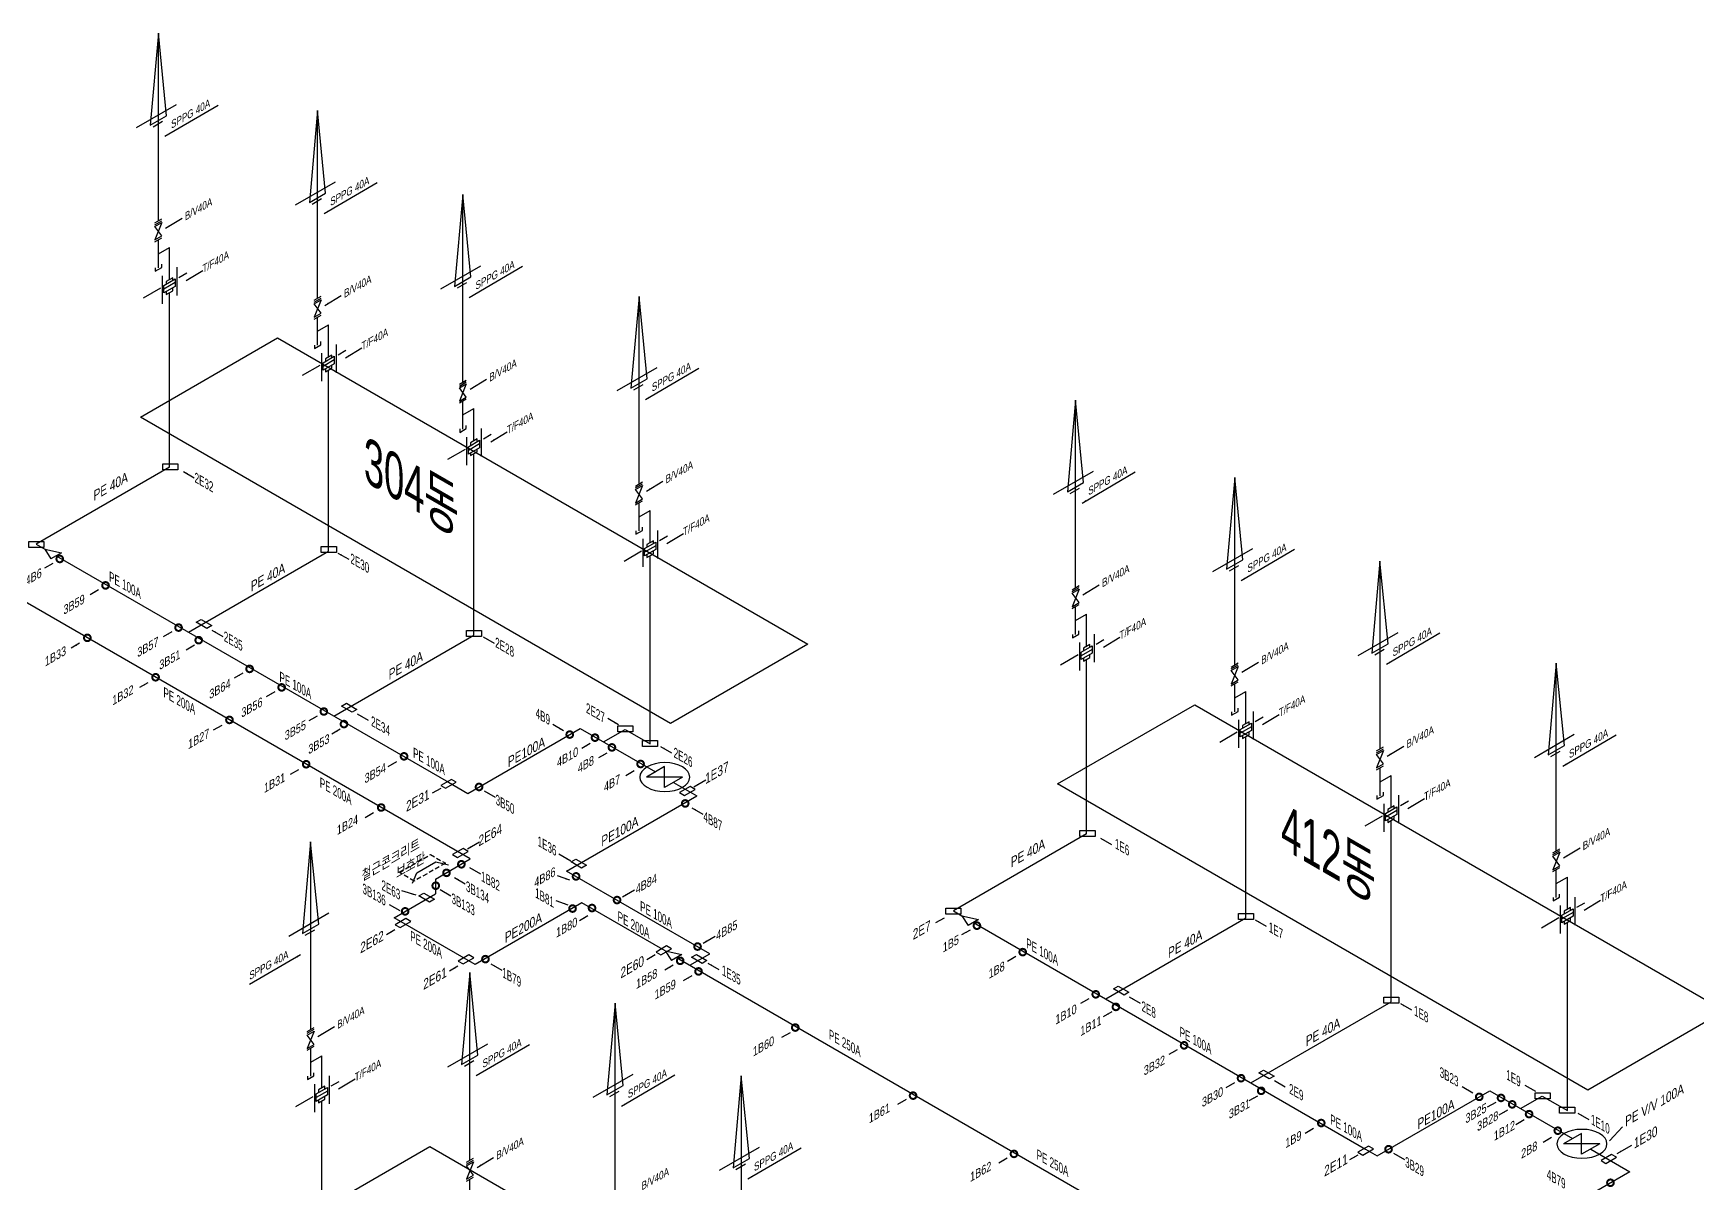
# Model space of a CAD drawing. Extents: x 207357 to 2790028, y 575219 to 1181204.
# Drawn here: x 621355 to 845989, y 845543 to 1000744 of the extents above; entities that cross this region are included whole.
import ezdxf

# ---------------------------------------------------------------- set-up
doc = ezdxf.new("R2010")
doc.units = 0
doc.header["$LTSCALE"] = 100
doc.linetypes.add('HIDDEN', pattern=[9.525, 6.35, -3.175])
doc.layers.get('0').update_dxf_attribs({"linetype": 'CONTINUOUS'})
for name, color, linetype in [('2차ABF', 4, 'CONTINUOUS'), ('ABF', 4, 'CONTINUOUS'), ('EF', 6, 'CONTINUOUS'), ('GAS', 1, 'CONTINUOUS'), ('GTEXT', 2, 'CONTINUOUS'), ('연장', 3, 'CONTINUOUS')]:
    doc.layers.add(name, color=color, linetype=linetype)
doc.styles.get("Standard").update_dxf_attribs({"font": 'Dotum.ttf'})
doc.dimstyles.get("Standard").update_dxf_attribs({"dimtxt": 0.18, "dimasz": 0.18, "dimexe": 0.18, "dimexo": 0.0625, "dimgap": 0.09, "dimtad": 0, "dimtih": 1, "dimtoh": 1, "dimdec": 4, "dimzin": 0, "dimdsep": 46, "dimtxsty": 'Standard', "dimcen": 0.09, "dimadec": 0, "dimazin": 0, "dimtfac": 1, "dimtdec": 4, "dimtofl": 0, "dimtmove": 0, "dimatfit": 3, "dimfxl": 0, "dimtolj": 1, "dimtzin": 0, "dimarcsym": 0})

# ---------------------------------------------------------------- blocks, each defined once
blk = doc.blocks.new('E')
at = {"layer": 'EF'}
for p, q in [((266, 588), (-1165, -238)), ((-508, -618), (924, 208)), ((924, 208), (266, 588)), ((-1165, -238), (-508, -618))]:
    blk.add_line(p, q, dxfattribs=at)

msp = doc.modelspace()

# ---------------------------------------------------------------- linework, layer by layer
for p, q in [((635807, 948955), (654314, 959640)), ((654314, 959640), (725876, 918324)), ((707368, 907639), (635807, 948955)), ((725876, 918324), (707368, 907639)), ((759592, 899481), (778099, 910166)), ((778099, 910166), (849661, 868850)), ((831153, 858165), (759592, 899481)), ((849661, 868850), (831153, 858165)), ((656359, 839880), (674867, 850565)), ((674867, 850565), (746428, 809249))]:
    msp.add_line(p, q)
at = {"layer": 'ABF', "const_width": 271}
for points in [[(624480, 929827, -1), (625371, 929827, -1)], [(630661, 926259, -1), (631552, 926259, -1)], [(640516, 920569, -1), (641407, 920569, -1)], [(628202, 919187, -1), (629094, 919187, -1)], [(643235, 918869, -1), (644127, 918869, -1)], [(637417, 913867, -1), (638308, 913867, -1)], [(650104, 914997, -1), (650995, 914997, -1)], [(654429, 912500, -1), (655320, 912500, -1)], [(660123, 909249, -1), (661014, 909249, -1)], [(647383, 908113, -1), (648274, 908113, -1)], [(662842, 907549, -1), (663734, 907549, -1)], [(693310, 906136, -1), (694202, 906136, -1)], [(696721, 905720, -1), (697612, 905720, -1)], [(670948, 903199, -1), (671840, 903199, -1)], [(699003, 904402, -1), (699894, 904402, -1)], [(657739, 902134, -1), (658630, 902134, -1)], [(702874, 902167, -1), (703765, 902167, -1)], [(681069, 899068, -1), (681960, 899068, -1)], [(667857, 896293, -1), (668748, 896293, -1)], [(708893, 896844, -1), (709785, 896844, -1)], [(676678, 887478, -1), (677569, 887478, -1)], [(678683, 888636, -1), (679574, 888636, -1)], [(694161, 887003, -1), (695053, 887003, -1)], [(675225, 885744, -1), (676116, 885744, -1)], [(671093, 882286, -1), (671984, 882286, -1)], [(693687, 882663, -1), (694579, 882663, -1)], [(696316, 882732, -1), (697208, 882732, -1)], [(699696, 883807, -1), (700588, 883807, -1)], [(748265, 880353, -1), (749157, 880353, -1)], [(681932, 875840, -1), (682823, 875840, -1)], [(708216, 875612, -1), (709108, 875612, -1)], [(710558, 877536, -1), (711450, 877536, -1)], [(754446, 876785, -1), (755337, 876785, -1)], [(710693, 874182, -1), (711584, 874182, -1)], [(764301, 871095, -1), (765193, 871095, -1)], [(767021, 869395, -1), (767912, 869395, -1)], [(723747, 866608, -1), (724638, 866608, -1)], [(776227, 864210, -1), (777118, 864210, -1)], [(783908, 859775, -1), (784800, 859775, -1)], [(786628, 858075, -1), (787519, 858075, -1)], [(739648, 857427, -1), (740539, 857427, -1)], [(816059, 857261, -1), (816950, 857261, -1)], [(818996, 857118, -1), (819887, 857118, -1)], [(820506, 856246, -1), (821398, 856246, -1)], [(794734, 853725, -1), (795625, 853725, -1)], [(822788, 854928, -1), (823680, 854928, -1)], [(826659, 852693, -1), (827551, 852693, -1)], [(753265, 849565, -1), (754156, 849565, -1)], [(803817, 850193, -1), (804708, 850193, -1)], [(833765, 845669, -1), (834656, 845669, -1)]]:
    msp.add_lwpolyline(points, format="xyb", close=True, dxfattribs=at)
at = {"layer": 'EF'}
for points in [[(638823, 942660), (640864, 942660), (640864, 941850), (638823, 941850)], [(620732, 932202), (622773, 932202), (622773, 931392), (620732, 931392)], [(660214, 931490), (662255, 931490), (662255, 930680), (660214, 930680)], [(679821, 920170), (681862, 920170), (681862, 919360), (679821, 919360)], [(700248, 907297), (702289, 907297), (702289, 906487), (700248, 906487)], [(703556, 905344), (705598, 905344), (705598, 904533), (703556, 904533)], [(762609, 893186), (764650, 893186), (764650, 892376), (762609, 892376)], [(744518, 882728), (746559, 882728), (746559, 881918), (744518, 881918)], [(783999, 882016), (786040, 882016), (786040, 881206), (783999, 881206)], [(803606, 870696), (805647, 870696), (805647, 869886), (803606, 869886)], [(824033, 857823), (826075, 857823), (826075, 857013), (824033, 857013)], [(827342, 855870), (829383, 855870), (829383, 855059), (827342, 855059)]]:
    msp.add_lwpolyline(points, close=True, dxfattribs=at)
at = {"layer": 'GAS'}
for p, q in [((638241, 979774), (638241, 1000657)), ((680328, 889349), (493166, 997407)), ((659722, 969340), (659722, 990224)), ((638241, 975429), (638241, 979774)), ((679329, 958020), (679329, 978904)), ((638241, 969109), (638241, 972896)), ((638241, 971002), (639730, 971862)), ((639730, 967517), (639730, 971862)), ((659722, 964996), (659722, 969340)), ((639730, 947525), (639730, 965769)), ((703120, 944284), (703120, 965168)), ((659722, 958675), (659722, 962462)), ((659722, 960569), (661211, 961428)), ((661211, 957084), (661211, 961428)), ((679329, 953676), (679329, 958020)), ((661211, 937092), (661211, 955336)), ((679329, 947355), (679329, 951142)), ((762027, 930300), (762027, 951183)), ((679329, 949249), (680818, 950108)), ((680818, 945764), (680818, 950108)), ((639730, 942198), (639730, 947525)), ((680818, 925772), (680818, 944016)), ((703120, 939940), (703120, 944284)), ((639730, 942198), (621749, 931817)), ((783508, 919866), (783508, 940750)), ((661211, 930867), (661211, 937092)), ((703120, 933619), (703120, 937407)), ((703120, 935513), (704609, 936372)), ((704609, 932028), (704609, 936372)), ((621749, 931817), (622896, 931154)), ((624446, 930260), (677389, 899693)), ((642302, 919950), (661211, 930867)), ((704609, 912036), (704609, 930280)), ((762027, 925955), (762027, 930300)), ((803114, 908546), (803114, 929430)), ((680818, 919547), (680818, 925772)), ((762027, 919635), (762027, 923422)), ((762027, 921528), (763515, 922388)), ((763515, 918043), (763515, 922388)), ((661909, 908630), (680818, 919547)), ((783508, 915522), (783508, 919866)), ((763515, 898051), (763515, 916295)), ((826906, 894810), (826906, 915694)), ((704609, 904887), (704609, 912036)), ((783508, 909201), (783508, 912988)), ((783508, 911095), (784996, 911954)), ((784996, 907610), (784996, 911954)), ((803114, 904202), (803114, 908546)), ((679993, 898189), (695177, 906955)), ((695177, 906955), (705318, 901100)), ((698306, 905149), (701231, 906838)), ((701231, 906838), (704609, 904887)), ((784996, 887618), (784996, 905862)), ((803114, 897881), (803114, 901668)), ((677389, 899693), (679993, 898189)), ((707764, 899688), (710911, 897871)), ((803114, 899775), (804603, 900634)), ((804603, 896290), (804603, 900634)), ((693332, 887722), (710911, 897871)), ((763515, 892724), (763515, 898051)), ((804603, 876298), (804603, 894542)), ((826906, 890466), (826906, 894810)), ((763515, 892724), (745534, 882343)), ((658794, 870698), (658794, 891582)), ((675644, 886644), (680328, 889349)), ((712641, 876574), (693332, 887722)), ((784996, 881393), (784996, 887618)), ((826906, 884145), (826906, 887933)), ((675644, 886644), (675644, 884633)), ((826906, 886039), (828394, 886898)), ((828394, 882554), (828394, 886898)), ((670072, 881416), (675644, 884633)), ((695401, 883423), (680998, 875108)), ((706633, 876939), (695401, 883423)), ((680998, 875108), (670072, 881416)), ((745534, 882343), (746682, 881680)), ((748231, 880786), (801174, 850219)), ((766087, 870476), (784996, 881393)), ((828394, 862562), (828394, 880806)), ((709952, 875022), (712641, 876574)), ((804603, 870073), (804603, 876298)), ((680275, 853047), (680275, 873931)), ((708182, 876044), (803123, 821230)), ((658794, 866354), (658794, 870698)), ((699882, 848945), (699882, 869829)), ((785694, 859156), (804603, 870073)), ((658794, 860033), (658794, 863820)), ((658794, 861927), (660282, 862786)), ((660282, 858442), (660282, 862786)), ((828394, 855413), (828394, 862562)), ((716918, 839109), (716918, 859993)), ((660282, 838450), (660282, 856694)), ((802742, 849314), (817925, 858080)), ((817925, 858080), (829104, 851626)), ((822091, 855675), (825016, 857363)), ((825016, 857363), (828394, 855413)), ((680275, 848702), (680275, 853047)), ((801174, 850219), (802742, 849314)), ((831550, 850214), (836831, 847165)), ((699882, 844600), (699882, 848945)), ((836831, 847165), (797517, 824467)), ((680275, 842382), (680275, 846169))]:
    msp.add_line(p, q, dxfattribs=at)
at = {"layer": 'GTEXT'}
for p, q in [((638233, 1000744), (637135, 988358)), ((639330, 989626), (638233, 1000744)), ((635281, 988027), (640671, 991139)), ((637135, 988358), (639330, 989626)), ((637517, 988142), (638779, 988870)), ((659714, 990311), (658616, 977925)), ((660811, 979192), (659714, 990311)), ((656761, 977594), (662152, 980706)), ((658616, 977925), (660811, 979192)), ((658998, 977708), (660260, 978437)), ((679320, 978991), (678223, 966605)), ((680418, 967872), (679320, 978991)), ((637771, 975158), (638712, 975701)), ((637771, 974914), (638712, 975457)), ((637771, 974674), (638712, 975218)), ((638712, 975218), (637771, 972864)), ((638712, 973407), (637771, 974674)), ((637771, 972864), (638712, 973407)), ((637771, 972624), (638712, 973167)), ((637818, 968660), (638687, 969162)), ((637818, 969123), (637818, 968660)), ((638687, 969162), (638687, 969587)), ((640732, 969172), (640732, 965390)), ((641014, 967803), (642074, 968415)), ((676368, 966274), (681759, 969386)), ((636223, 965038), (638579, 966398)), ((638755, 968031), (638755, 964248)), ((638983, 966728), (640497, 967602)), ((640497, 967106), (638983, 966232)), ((638983, 965721), (638983, 966728)), ((640497, 966595), (638983, 965721)), ((640166, 967769), (639294, 967265)), ((639294, 967265), (639294, 966907)), ((639294, 965518), (640166, 966021)), ((640166, 967410), (640166, 967769)), ((640166, 966021), (640166, 966404)), ((640497, 967602), (640497, 966595)), ((678223, 966605), (680418, 967872)), ((678605, 966388), (679867, 967117)), ((639294, 965900), (639294, 965518)), ((659252, 964724), (660193, 965267)), ((659252, 964481), (660193, 965024)), ((659252, 964241), (660193, 964784)), ((660193, 964784), (659252, 962430)), ((660193, 962974), (659252, 964241)), ((703112, 965255), (702014, 952869)), ((704209, 954136), (703112, 965255)), ((659252, 962430), (660193, 962974)), ((659252, 962191), (660193, 962734)), ((659299, 958227), (660168, 958728)), ((659299, 958690), (659299, 958227)), ((660168, 958728), (660168, 959153)), ((660236, 957597), (660236, 953815)), ((660464, 956294), (661978, 957168)), ((661647, 957335), (660775, 956832)), ((661647, 956977), (661647, 957335)), ((661978, 957168), (661978, 956161)), ((662213, 958739), (662213, 954956)), ((662494, 957370), (663555, 957982)), ((657704, 954604), (660060, 955965)), ((661978, 956673), (660464, 955799)), ((660464, 955287), (660464, 956294)), ((661978, 956161), (660464, 955287)), ((660775, 956832), (660775, 956474)), ((660775, 955084), (661647, 955588)), ((660775, 955467), (660775, 955084)), ((661647, 955588), (661647, 955970)), ((700159, 952538), (705550, 955650)), ((678859, 953404), (679799, 953947)), ((678859, 953161), (679799, 953704)), ((678859, 952921), (679799, 953464)), ((679799, 953464), (678859, 951110)), ((679799, 951654), (678859, 952921)), ((702014, 952869), (704209, 954136)), ((702396, 952652), (703658, 953381)), ((678859, 951110), (679799, 951654)), ((678859, 950871), (679799, 951414)), ((762018, 951270), (760921, 938884)), ((763116, 940152), (762018, 951270)), ((678906, 946907), (679775, 947408)), ((678906, 947370), (678906, 946907)), ((679775, 947408), (679775, 947833)), ((679842, 946277), (679842, 942495)), ((680071, 944974), (681585, 945848)), ((681254, 946015), (680382, 945512)), ((681254, 945657), (681254, 946015)), ((681585, 945848), (681585, 944841)), ((681819, 947419), (681819, 943636)), ((682101, 946050), (683161, 946662)), ((677311, 943284), (679667, 944645)), ((681585, 945353), (680071, 944479)), ((680071, 943967), (680071, 944974)), ((681585, 944841), (680071, 943967)), ((680382, 945512), (680382, 945154)), ((680382, 943764), (681254, 944268)), ((680382, 944147), (680382, 943764)), ((681254, 944268), (681254, 944650)), ((759066, 938553), (764457, 941665)), ((702650, 939668), (703591, 940211)), ((702650, 939425), (703591, 939968)), ((702650, 939185), (703591, 939728)), ((703591, 939728), (702650, 937375)), ((703591, 937918), (702650, 939185)), ((760921, 938884), (763116, 940152)), ((761303, 938668), (762564, 939396)), ((783499, 940837), (782401, 928451)), ((784597, 929718), (783499, 940837)), ((702650, 937375), (703591, 937918)), ((702650, 937135), (703591, 937678)), ((702697, 933171), (703566, 933673)), ((702697, 933634), (702697, 933171)), ((703566, 933673), (703566, 934097)), ((703634, 932541), (703634, 928759)), ((705045, 932280), (704173, 931776)), ((705045, 931921), (705045, 932280)), ((705611, 933683), (705611, 929900)), ((705892, 932314), (706953, 932926)), ((622896, 931154), (625155, 930669)), ((622896, 931154), (623736, 929850)), ((625155, 930669), (623736, 929850)), ((701102, 929548), (703458, 930909)), ((703862, 931238), (705376, 932112)), ((705376, 931617), (703862, 930743)), ((703862, 930232), (703862, 931238)), ((705376, 931105), (703862, 930232)), ((704173, 931776), (704173, 931418)), ((704173, 930028), (705045, 930532)), ((704173, 930411), (704173, 930028)), ((705045, 930532), (705045, 930914)), ((705376, 932112), (705376, 931105)), ((780547, 928120), (785938, 931232)), ((782401, 928451), (784597, 929718)), ((782783, 928234), (784045, 928963)), ((803106, 929517), (802008, 917131)), ((804203, 918398), (803106, 929517)), ((761556, 925684), (762497, 926227)), ((761556, 925440), (762497, 925983)), ((761556, 925200), (762497, 925744)), ((762497, 925744), (761556, 923390)), ((762497, 923933), (761556, 925200)), ((761556, 923390), (762497, 923933)), ((761556, 923150), (762497, 923693)), ((761604, 919186), (762473, 919688)), ((761604, 919649), (761604, 919186)), ((762473, 919688), (762473, 920113)), ((764517, 919698), (764517, 915916)), ((764799, 918329), (765859, 918941)), ((800154, 916800), (805545, 919912)), ((760009, 915564), (762365, 916924)), ((762540, 918557), (762540, 914774)), ((762769, 917254), (764282, 918128)), ((764282, 917632), (762769, 916758)), ((762769, 916247), (762769, 917254)), ((764282, 917121), (762769, 916247)), ((763951, 918295), (763079, 917791)), ((763079, 917791), (763079, 917433)), ((763079, 916044), (763951, 916547)), ((763951, 917936), (763951, 918295)), ((763951, 916547), (763951, 916929)), ((764282, 918128), (764282, 917121)), ((802008, 917131), (804203, 918398)), ((802390, 916914), (803652, 917643)), ((763079, 916426), (763079, 916044)), ((783037, 915250), (783978, 915793)), ((783037, 915007), (783978, 915550)), ((783037, 914767), (783978, 915310)), ((783978, 915310), (783037, 912956)), ((783978, 913500), (783037, 914767)), ((826897, 915781), (825799, 903395)), ((827995, 904662), (826897, 915781)), ((783037, 912956), (783978, 913500)), ((783037, 912717), (783978, 913260)), ((783084, 908753), (783954, 909254)), ((783084, 909216), (783084, 908753)), ((783954, 909254), (783954, 909679)), ((784021, 908123), (784021, 904341)), ((784250, 906820), (785763, 907694)), ((785432, 907861), (784560, 907358)), ((785432, 907503), (785432, 907861)), ((785763, 907694), (785763, 906687)), ((785998, 909265), (785998, 905482)), ((786280, 907896), (787340, 908508)), ((781489, 905130), (783846, 906491)), ((785763, 907199), (784250, 906325)), ((784250, 905813), (784250, 906820)), ((785763, 906687), (784250, 905813)), ((784560, 907358), (784560, 907000)), ((784560, 905610), (785432, 906114)), ((784560, 905993), (784560, 905610)), ((785432, 906114), (785432, 906496)), ((823945, 903064), (829336, 906176)), ((802644, 903930), (803585, 904473)), ((802644, 903687), (803585, 904230)), ((802644, 903447), (803585, 903990)), ((803585, 903990), (802644, 901636)), ((803585, 902180), (802644, 903447)), ((825799, 903395), (827995, 904662)), ((826181, 903178), (827443, 903907)), ((706541, 901806), (704095, 900394)), ((706541, 898982), (706541, 901806)), ((802644, 901636), (803585, 902180)), ((802644, 901397), (803585, 901940)), ((708988, 900394), (704095, 900394)), ((708988, 900394), (706541, 898982)), ((802691, 897433), (803560, 897934)), ((802691, 897896), (802691, 897433)), ((803560, 897934), (803560, 898359)), ((803628, 896803), (803628, 893021)), ((803856, 895500), (805370, 896374)), ((805039, 896541), (804167, 896038)), ((805039, 896183), (805039, 896541)), ((805370, 896374), (805370, 895367)), ((805605, 897945), (805605, 894162)), ((805887, 896576), (806947, 897188)), ((801096, 893810), (803452, 895171)), ((805370, 895879), (803856, 895005)), ((803856, 894493), (803856, 895500)), ((805370, 895367), (803856, 894493)), ((804167, 896038), (804167, 895680)), ((804167, 894290), (805039, 894794)), ((804167, 894673), (804167, 894290)), ((805039, 894794), (805039, 895176)), ((658785, 891669), (657688, 879283)), ((659883, 880550), (658785, 891669)), ((826435, 890194), (827376, 890737)), ((826435, 889951), (827376, 890494)), ((826435, 889711), (827376, 890254)), ((827376, 890254), (826435, 887901)), ((827376, 888444), (826435, 889711)), ((672527, 886090), (673116, 887500)), ((673116, 887500), (675705, 888955)), ((675705, 888955), (677385, 888545)), ((826435, 887901), (827376, 888444)), ((826435, 887661), (827376, 888204)), ((826483, 883697), (827352, 884199)), ((826483, 884160), (826483, 883697)), ((827352, 884199), (827352, 884623)), ((827419, 883067), (827419, 879285)), ((829396, 884209), (829396, 880426)), ((829678, 882840), (830738, 883452)), ((655833, 878951), (661224, 882064)), ((746682, 881680), (748940, 881195)), ((746682, 881680), (747522, 880376)), ((748940, 881195), (747522, 880376)), ((824887, 880074), (827244, 881435)), ((827648, 881764), (829161, 882638)), ((829161, 882143), (827648, 881269)), ((827648, 880758), (827648, 881764)), ((829161, 881631), (827648, 880758)), ((828830, 882806), (827958, 882302)), ((827958, 882302), (827958, 881944)), ((827958, 880554), (828830, 881058)), ((827958, 880937), (827958, 880554)), ((828830, 882447), (828830, 882806)), ((828830, 881058), (828830, 881440)), ((829161, 882638), (829161, 881631)), ((657688, 879283), (659883, 880550)), ((658070, 879066), (659331, 879795)), ((706633, 876939), (707473, 875635)), ((706633, 876939), (708891, 876454)), ((708891, 876454), (707473, 875635)), ((680266, 874018), (679169, 861631)), ((681364, 862899), (680266, 874018)), ((699873, 869915), (698775, 857529)), ((700971, 858797), (699873, 869915)), ((658324, 866082), (659264, 866625)), ((658324, 865838), (659264, 866382)), ((658324, 865599), (659264, 866142)), ((659264, 866142), (658324, 863788)), ((659264, 864332), (658324, 865599)), ((658324, 863788), (659264, 864332)), ((658324, 863549), (659264, 864092)), ((677314, 861300), (682705, 864413)), ((679169, 861631), (681364, 862899)), ((659240, 860086), (659240, 860511)), ((679551, 861415), (680812, 862143)), ((658371, 859585), (659240, 860086)), ((658371, 860048), (658371, 859585)), ((659307, 858955), (659307, 855173)), ((659536, 857652), (661049, 858526)), ((660718, 858693), (659846, 858190)), ((659846, 858190), (659846, 857831)), ((660718, 858335), (660718, 858693)), ((661049, 858526), (661049, 857519)), ((661284, 860096), (661284, 856314)), ((661566, 858728), (662626, 859340)), ((696921, 857198), (702312, 860311)), ((698775, 857529), (700971, 858797)), ((716909, 860080), (715811, 847694)), ((718007, 848961), (716909, 860080)), ((656776, 855962), (659132, 857322)), ((661049, 858031), (659536, 857157)), ((659536, 856645), (659536, 857652)), ((661049, 857519), (659536, 856645)), ((659846, 856442), (660718, 856946)), ((659846, 856825), (659846, 856442)), ((660718, 856946), (660718, 857328)), ((699157, 857313), (700419, 858041)), ((830327, 852332), (827880, 850920)), ((830327, 849508), (830327, 852332)), ((713957, 847362), (719348, 850475)), ((832773, 850920), (827880, 850920)), ((832773, 850920), (830327, 849508)), ((679804, 848431), (680745, 848974)), ((679804, 848187), (680745, 848730)), ((679804, 847948), (680745, 848491)), ((680745, 848491), (679804, 846137)), ((680745, 846680), (679804, 847948)), ((715811, 847694), (718007, 848961)), ((716193, 847477), (717455, 848205)), ((679804, 846137), (680745, 846680)), ((679804, 845898), (680745, 846441))]:
    msp.add_line(p, q, dxfattribs=at)
at = {"layer": 'GTEXT', "linetype": 'HIDDEN'}
for p, q in [((670760, 887530), (674952, 889950)), ((674952, 889950), (676970, 888785)), ((672778, 886365), (670760, 887530)), ((676970, 888785), (672778, 886365))]:
    msp.add_line(p, q, dxfattribs=at)
at = {"layer": 'GTEXT', "ltscale": 0.6, "extrusion": (0, 0, -1)}
for centre in [(706582, 900399), (830368, 850925)]:
    msp.add_ellipse(centre, major_axis=(-3376, 0), ratio=0.5773503, dxfattribs=at)

# ---------------------------------------------------------------- block references
at = {"layer": 'GAS', "xscale": -1}
for p in [(644270, 921083), (663876, 909763), (694850, 888736), (674322, 884151), (711108, 875877), (768055, 871609), (787662, 860289)]:
    msp.add_blockref('E', p, dxfattribs=at)
at = {"layer": 'GAS'}
for p in [(677512, 899504), (709752, 898537), (679103, 890172), (671364, 880724), (679870, 875813), (706570, 877037), (801297, 850030), (834103, 848904)]:
    msp.add_blockref('E', p, dxfattribs=at)

# ---------------------------------------------------------------- texts
at = {"layer": '2차ABF', "oblique": 30}
for s, p in [('4B6', (620317, 926178)), ('3B59', (625429, 922267)), ('3B57', (635395, 916513)), ('1B33', (622924, 915285)), ('3B51', (638359, 914802)), ('1B32', (632015, 910036)), ('3B64', (645109, 910868)), ('3B56', (649434, 908371)), ('3B55', (655293, 905289)), ('1B27', (642251, 904127)), ('3B53', (658474, 903432)), ('4B10', (692033, 901674)), ('4B8', (694845, 900890)), ('1B31', (652494, 898213)), ('3B54', (666071, 899497)), ('4B7', (698375, 898350)), ('1B24', (662327, 892535)), ('4B86', (688975, 885468)), ('4B84', (702657, 884574)), ('1B80', (691913, 878699)), ('4B85', (713522, 878320)), ('1B5', (744102, 876704)), ('1B58', (702711, 871773)), ('1B8', (750283, 873136)), ('1B59', (705206, 870333)), ('1B10', (759307, 866966)), ('1B11', (762674, 865422)), ('1B60', (718480, 862669)), ('3B32', (771232, 860081)), ('3B30', (779078, 855815)), ('1B61', (734119, 853640)), ('3B31', (782715, 854221)), ('3B25', (814638, 853615)), ('3B28', (816219, 852562)), ('1B12', (818471, 851270)), ('1B9', (790336, 850300)), ('2B8', (822160, 848876)), ('1B62', (747793, 845745))]:
    msp.add_text(s, height=1079.9, rotation=30, dxfattribs=at).set_placement(p)
at = {"layer": 'ABF', "oblique": 330, "width": 0.8}
for s, p in [('4B9', (689161, 908453)), ('3B50', (683753, 896762)), ('4B87', (711802, 894497)), ('1B82', (681790, 886411)), ('3B136', (665782, 884769)), ('3B134', (679745, 885082)), ('1B81', (689086, 884185)), ('3B133', (677801, 883447)), ('1B79', (684653, 873433)), ('3B23', (811164, 860008)), ('3B29', (806502, 847887)), ('4B79', (825617, 846210))]:
    msp.add_text(s, height=1196.2, rotation=330, dxfattribs=at).set_placement(p)
at = {"layer": 'EF', "oblique": 330, "width": 0.8}
for s, p in [('2E32', (643130, 940207)), ('2E30', (664157, 929291)), ('2E35', (647072, 918787)), ('2E28', (683705, 917966)), ('2E27', (695956, 909117)), ('2E34', (666952, 907347)), ('2E26', (707785, 903102)), ('1E36', (689422, 891150)), ('1E6', (767339, 890819)), ('2E63', (668351, 885230)), ('1E7', (788099, 879561)), ('1E35', (714285, 873735)), ('2E8', (770922, 868898)), ('1E8', (807706, 868302)), ('1E9', (820158, 859647)), ('2E9', (790849, 857753)), ('1E10', (831572, 853611))]:
    msp.add_text(s, height=1196.2, rotation=330, dxfattribs=at).set_placement(p)
at = {"layer": 'EF', "oblique": 30}
for s, p in [('1E37', (712024, 899395)), ('2E31', (671662, 895663)), ('2E64', (681446, 891016)), ('2E7', (740049, 878388)), ('2E62', (665480, 876575)), ('2E60', (700603, 873194)), ('2E61', (673987, 871664)), ('1E30', (837380, 850228)), ('2E11', (795575, 846461))]:
    msp.add_text(s, height=1199.9, rotation=30, dxfattribs=at).set_placement(p)
at = {"layer": 'GAS', "char_height": 2.5, "attachment_point": 1}
for insert in [(702448, 885109), (713313, 878855)]:
    msp.add_mtext('\\A1; \\P \\P ', dxfattribs=dict(at, insert=insert))
at = {"layer": 'GTEXT', "oblique": 30}
for s, height, p in [('SPPG 40A', 959.9, (639961, 987837)), ('SPPG 40A', 959.9, (661442, 977404)), ('B/V40A', 959.9, (641816, 975440)), ('T/F40A', 959.9, (644183, 968354)), ('SPPG 40A', 959.9, (681049, 966084)), ('B/V40A', 959.9, (663297, 965006)), ('T/F40A', 959.9, (665663, 957920)), ('B/V40A', 959.9, (682904, 953686)), ('SPPG 40A', 959.9, (704840, 952348)), ('T/F40A', 959.9, (685270, 946600)), ('PE 40A', 1199.9, (629502, 937628)), ('B/V40A', 959.9, (706695, 939950)), ('SPPG 40A', 959.9, (763746, 938363)), ('T/F40A', 959.9, (709061, 932865)), ('SPPG 40A', 959.9, (785227, 927930)), ('PE 40A', 1199.9, (650721, 925377)), ('B/V40A', 959.9, (765602, 925966)), ('T/F40A', 959.9, (767968, 918880)), ('SPPG 40A', 959.9, (804834, 916610)), ('PE 40A', 1199.9, (669323, 913477)), ('B/V40A', 959.9, (787082, 915532)), ('T/F40A', 959.9, (789449, 908446)), ('PE100A', 1199.9, (685421, 901689)), ('B/V40A', 959.9, (806689, 904212)), ('SPPG 40A', 959.9, (828625, 902874)), ('T/F40A', 959.9, (809056, 897126)), ('PE100A', 1199.9, (698025, 890984)), ('철근콘크리트', 1199.9, (665687, 886336)), ('PE 40A', 1199.9, (753287, 888154)), ('B/V40A', 959.9, (830480, 890476)), ('보호판', 1199.9, (670330, 886730)), ('T/F40A', 959.9, (832847, 883391)), ('PE200A', 1199.9, (685012, 877981)), ('PE 40A', 1199.9, (774506, 875903)), ('SPPG 40A', 959.9, (650519, 872991)), ('B/V40A', 959.9, (662369, 866364)), ('PE 40A', 1199.9, (793109, 864003)), ('SPPG 40A', 959.9, (681994, 861111)), ('T/F40A', 959.9, (664735, 859278)), ('SPPG 40A', 959.9, (701601, 857008)), ('PE V/V 100A', 1199.89, (836188, 853187)), ('PE100A', 1199.9, (808170, 852813)), ('B/V40A', 959.9, (683850, 848713)), ('SPPG 40A', 959.9, (718637, 847173)), ('B/V40A', 959.9, (703456, 844611))]:
    msp.add_text(s, height=height, rotation=30, dxfattribs=at).set_placement(p)
at = {"layer": 'GTEXT', "oblique": 330, "width": 0.8}
for s, height, p in [('304동', 5382.9, (665982, 940336)), ('PE 100A', 1196.2, (631593, 926847)), ('PE 100A', 1196.2, (654584, 913331)), ('PE 200A', 1196.2, (638926, 911235)), ('PE 100A', 1196.2, (672618, 903084)), ('PE 200A', 1196.2, (660028, 899051)), ('412동', 5382.9, (789767, 890862)), ('PE 100A', 1196.2, (703261, 882388)), ('PE 200A', 1196.2, (700233, 881013)), ('PE 200A', 1196.2, (672226, 878361)), ('PE 100A', 1196.2, (755378, 877372)), ('PE 250A', 1196.2, (728732, 865070)), ('PE 100A', 1196.2, (776076, 865422)), ('PE 100A', 1196.2, (796403, 853610)), ('PE 250A', 1196.2, (756776, 848879))]:
    msp.add_text(s, height=height, rotation=330, dxfattribs=at).set_placement(p)

# ---------------------------------------------------------------- leaders
at = {"layer": 'GAS', "color": 2}
for points in [[(641613, 941633), (643085, 940783)], [(662475, 930627), (663947, 929777)], [(623994, 929233), (622851, 928573)], [(630175, 925664), (629032, 925004)], [(640031, 919974), (638887, 919314)], [(645466, 920237), (646939, 919387)], [(682082, 919307), (683554, 918457)], [(627613, 918452), (626470, 917792)], [(643114, 918194), (641970, 917534)], [(649618, 914402), (648475, 913742)], [(636828, 913132), (635684, 912472)], [(653943, 911905), (652800, 911245)], [(659681, 908629), (658538, 907969)], [(665073, 908917), (666545, 908067)], [(700341, 907451), (698903, 908281)], [(646793, 907379), (645650, 906719)], [(662772, 906844), (661629, 906184)], [(692906, 906652), (691468, 907482)], [(696527, 904930), (695384, 904270)], [(698779, 903638), (697636, 902978)], [(706018, 904531), (707490, 903681)], [(657149, 901400), (656006, 900740)], [(670359, 902464), (669216, 901804)], [(702468, 901244), (701325, 900584)], [(676345, 898878), (675202, 898218)], [(710518, 899104), (712139, 900040)], [(682198, 898533), (683670, 897683)], [(667268, 895558), (666124, 894898)], [(710246, 896268), (711718, 895418)], [(765398, 892159), (766870, 891309)], [(679939, 890724), (681560, 891661)], [(693886, 889059), (692265, 889995)], [(680235, 888182), (681707, 887332)], [(676246, 885218), (677718, 884368)], [(678189, 886853), (679661, 886003)], [(693747, 886482), (692124, 887070)], [(700876, 884251), (702497, 885187)], [(670857, 882355), (669419, 883185)], [(673023, 884460), (671081, 885045)], [(693561, 883136), (691938, 883724)], [(696201, 881666), (695058, 881006)], [(744282, 881384), (743139, 880724)], [(786260, 881153), (787733, 880303)], [(670163, 879790), (669020, 879130)], [(711741, 877997), (713363, 878933)], [(747780, 879759), (746637, 879099)], [(705286, 876409), (704143, 875749)], [(753961, 876190), (752817, 875530)], [(678670, 874879), (677527, 874219)], [(683098, 875204), (684570, 874354)], [(707731, 875017), (706588, 874357)], [(712407, 875306), (713879, 874456)], [(710225, 873577), (709082, 872917)], [(763816, 870500), (762673, 869840)], [(769252, 870763), (770724, 869913)], [(805867, 869833), (807339, 868983)], [(766899, 868720), (765756, 868060)], [(723500, 865913), (722356, 865253)], [(775741, 863615), (774598, 862955)], [(783466, 859155), (782323, 858495)], [(788859, 859443), (790331, 858593)], [(815655, 857776), (814217, 858606)], [(824126, 857977), (822688, 858807)], [(739139, 856884), (737996, 856224)], [(786558, 857370), (785415, 856710)], [(818731, 856510), (817588, 855850)], [(820312, 855456), (819169, 854796)], [(822564, 854164), (821421, 853504)], [(829803, 855057), (831276, 854207)], [(794144, 852990), (793001, 852330)], [(826253, 851770), (825110, 851110)], [(834086, 851330), (835818, 853200)], [(800131, 849404), (798988, 848744)], [(804947, 849658), (806419, 848808)], [(835109, 849606), (837110, 850761)], [(752812, 848989), (751669, 848329)]]:
    msp.add_leader(points, dimstyle='Standard', override={"dimtxt": 2.5, "dimasz": 600, "dimexe": 1.25, "dimexo": 0.625, "dimgap": 0.625, "dimtad": 1, "dimtih": 0, "dimtoh": 0, "dimzin": 8, "dimcen": 2.5, "dimclrd": 2, "dimclre": 2, "dimtofl": 1}, dxfattribs=at)
at = {"layer": 'GAS'}
msp.add_leader([(657438, 876408), (650514, 872410)], dimstyle='Standard', override={"dimtxt": 2.5, "dimasz": 600, "dimexe": 1.25, "dimexo": 0.625, "dimgap": 0.625, "dimtih": 0, "dimtoh": 0, "dimzin": 8, "dimlunit": 6, "dimcen": 2.5, "dimclrd": 2, "dimclre": 2, "dimtofl": 1}, dxfattribs=at)
at = {"layer": '연장', "color": 2}
for points in [[(639109, 986846), (646303, 991066)], [(660590, 976413), (667784, 980633)], [(639218, 974467), (641439, 975817)], [(642002, 967396), (644224, 968746)], [(680197, 965093), (687391, 969313)], [(660698, 964034), (662920, 965383)], [(663483, 956963), (665705, 958312)], [(703988, 951357), (711182, 955577)], [(680305, 952714), (682527, 954063)], [(683090, 945643), (685311, 946992)], [(762895, 937372), (770088, 941592)], [(704097, 938978), (706318, 940327)], [(706881, 931907), (709103, 933256)], [(784376, 926939), (791569, 931159)], [(763003, 924993), (765225, 926343)], [(765787, 917922), (768009, 919272)], [(803982, 915619), (811176, 919839)], [(784484, 914560), (786706, 915909)], [(787268, 907489), (789490, 908838)], [(827774, 901883), (834967, 906103)], [(804091, 903240), (806312, 904589)], [(806875, 896169), (809097, 897518)], [(827882, 889504), (830104, 890853)], [(830666, 882433), (832888, 883782)], [(659770, 865392), (661992, 866741)], [(681143, 860119), (688336, 864339)], [(662555, 858321), (664776, 859670)], [(700750, 856017), (707943, 860237)], [(717786, 846182), (724979, 850401)], [(681251, 847741), (683473, 849090)]]:
    msp.add_leader(points, dimstyle='Standard', override={"dimtxt": 2.5, "dimasz": 600, "dimexe": 1.25, "dimexo": 0.625, "dimgap": 0.625, "dimtad": 1, "dimtih": 0, "dimtoh": 0, "dimzin": 8, "dimcen": 2.5, "dimclrd": 2, "dimclre": 2, "dimtofl": 1}, dxfattribs=at)

doc.saveas('drawing.dxf')
